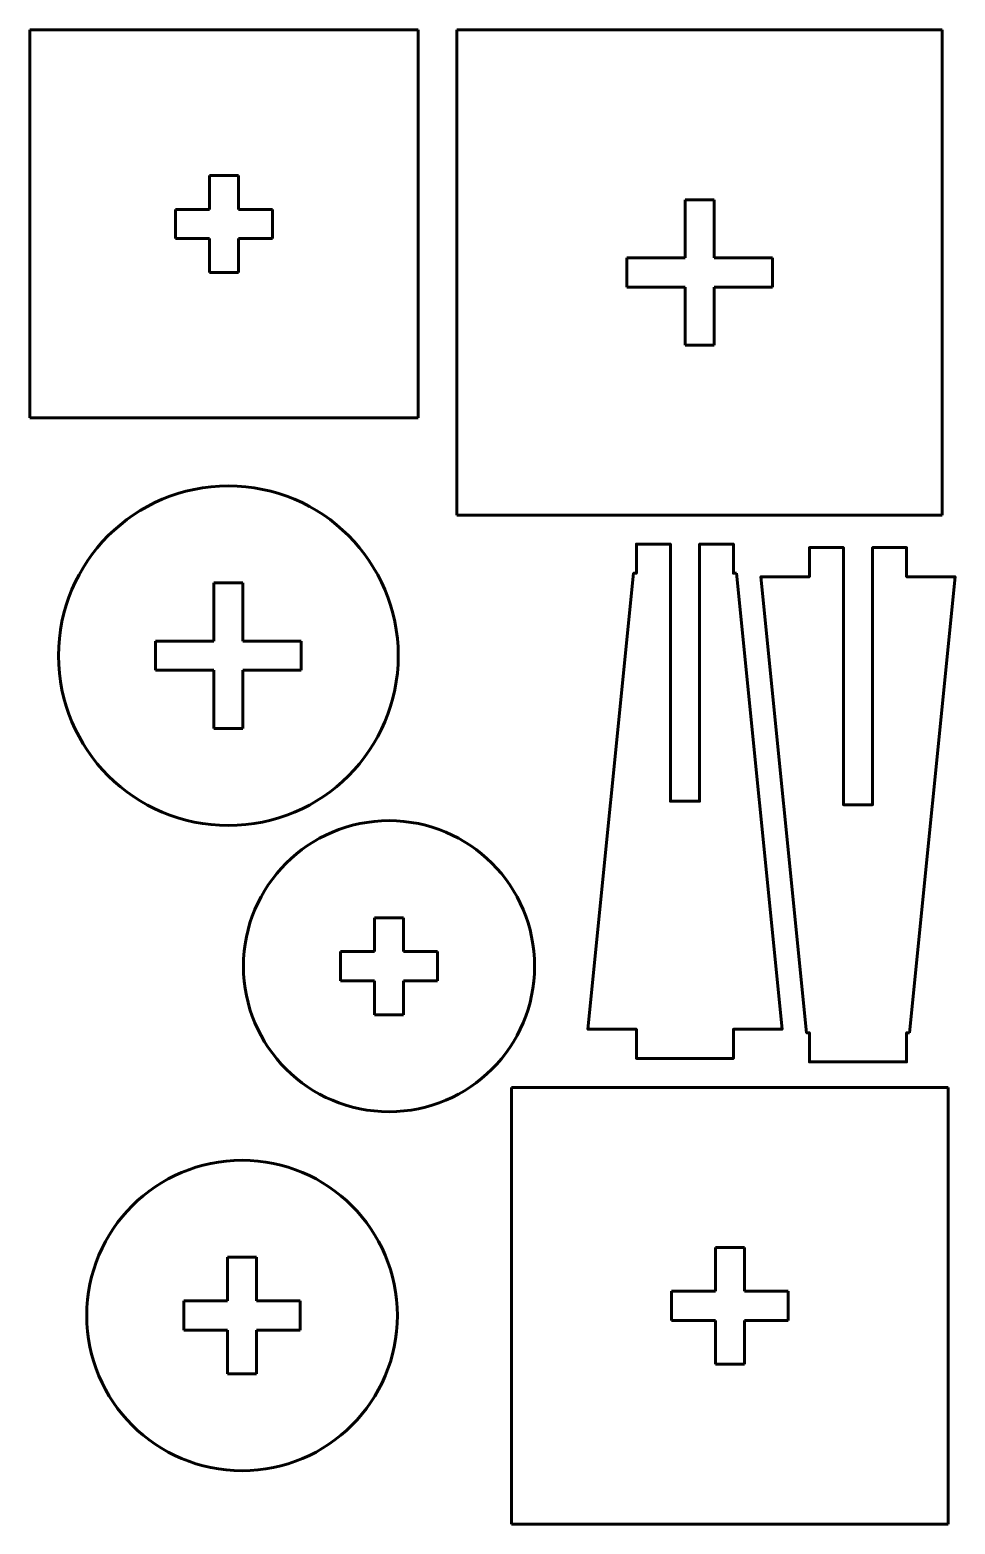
# Model space of a CAD drawing. Header units: millimetres. Extents: x -94 to 1, y -154 to 0.
import ezdxf

# ---------------------------------------------------------------- set-up
doc = ezdxf.new("R2010")
doc.units = ezdxf.units.MM
doc.linetypes.add('K5LT_BASIC', pattern=[0])

# ---------------------------------------------------------------- blocks, each defined once
blk = doc.blocks.new('U0')
at = {"color": 150, "linetype": 'K5LT_BASIC', "lineweight": 60, "true_color": 0x0080ff}
for p, q in [((-44.38, -154), (-44.38, -109)), ((-44.38, -109), (0.62, -109)), ((0.62, -109), (0.62, -154)), ((-20.38, -125.5), (-23.38, -125.5)), ((-23.38, -125.5), (-23.38, -130)), ((-20.38, -130), (-20.38, -125.5)), ((-23.38, -130), (-27.88, -130)), ((-27.88, -130), (-27.88, -133)), ((-15.88, -130), (-20.38, -130)), ((-15.88, -133), (-15.88, -130)), ((-27.88, -133), (-23.38, -133)), ((-23.38, -133), (-23.38, -137.5)), ((-20.38, -137.5), (-20.38, -133)), ((-20.38, -133), (-15.88, -133)), ((-23.38, -137.5), (-20.38, -137.5)), ((0.62, -154), (-44.38, -154))]:
    blk.add_line(p, q, dxfattribs=at)
blk = doc.blocks.new('U1')
at = {"color": 150, "linetype": 'K5LT_BASIC', "lineweight": 60, "true_color": 0x0080ff}
for p, q in [((-50, 0), (0, 0)), ((-50, -50), (-50, 0)), ((0, 0), (0, -50)), ((-26.5, -23.5), (-26.5, -17.5)), ((-26.5, -17.5), (-23.5, -17.5)), ((-23.5, -17.5), (-23.5, -23.5)), ((-32.5, -26.5), (-32.5, -23.5)), ((-32.5, -23.5), (-26.5, -23.5)), ((-23.5, -23.5), (-17.5, -23.5)), ((-17.5, -23.5), (-17.5, -26.5)), ((-26.5, -26.5), (-32.5, -26.5)), ((-26.5, -32.5), (-26.5, -26.5)), ((-17.5, -26.5), (-23.5, -26.5)), ((-23.5, -26.5), (-23.5, -32.5)), ((-23.5, -32.5), (-26.5, -32.5)), ((0, -50), (-50, -50))]:
    blk.add_line(p, q, dxfattribs=at)
blk = doc.blocks.new('U2')
at = {"color": 150, "linetype": 'K5LT_BASIC', "lineweight": 60, "true_color": 0x0080ff}
for p, q in [((-70.64, -126.5), (-73.64, -126.5)), ((-73.64, -126.5), (-73.64, -131)), ((-70.64, -131), (-70.64, -126.5)), ((-73.64, -131), (-78.14, -131)), ((-78.14, -131), (-78.14, -134)), ((-66.14, -131), (-70.64, -131)), ((-66.14, -134), (-66.14, -131)), ((-78.14, -134), (-73.64, -134)), ((-73.64, -134), (-73.64, -138.5)), ((-70.64, -138.5), (-70.64, -134)), ((-70.64, -134), (-66.14, -134)), ((-73.64, -138.5), (-70.64, -138.5))]:
    blk.add_line(p, q, dxfattribs=at)
blk.add_circle((-72.14, -132.5), 16, dxfattribs=at)
blk = doc.blocks.new('U3')
at = {"color": 150, "linetype": 'K5LT_BASIC', "lineweight": 60, "true_color": 0x0080ff}
for p, q in [((-72.05, -57), (-75.05, -57)), ((-75.05, -57), (-75.05, -63)), ((-72.05, -63), (-72.05, -57)), ((-75.05, -63), (-81.05, -63)), ((-81.05, -63), (-81.05, -66)), ((-66.05, -63), (-72.05, -63)), ((-66.05, -66), (-66.05, -63)), ((-81.05, -66), (-75.05, -66)), ((-75.05, -66), (-75.05, -72)), ((-72.05, -72), (-72.05, -66)), ((-72.05, -66), (-66.05, -66)), ((-75.05, -72), (-72.05, -72))]:
    blk.add_line(p, q, dxfattribs=at)
blk.add_circle((-73.55, -64.5), 17.5, dxfattribs=at)
blk = doc.blocks.new('U4')
at = {"color": 150, "linetype": 'K5LT_BASIC', "lineweight": 60, "true_color": 0x0080ff}
for p, q in [((-55.5, -91.5), (-58.5, -91.5)), ((-58.5, -91.5), (-58.5, -95)), ((-55.5, -95), (-55.5, -91.5)), ((-58.5, -95), (-62, -95)), ((-62, -95), (-62, -98)), ((-52, -95), (-55.5, -95)), ((-52, -98), (-52, -95)), ((-62, -98), (-58.5, -98)), ((-58.5, -98), (-58.5, -101.5)), ((-55.5, -101.5), (-55.5, -98)), ((-55.5, -98), (-52, -98)), ((-58.5, -101.5), (-55.5, -101.5))]:
    blk.add_line(p, q, dxfattribs=at)
blk.add_circle((-57, -96.5), 15, dxfattribs=at)
blk = doc.blocks.new('U5')
at = {"color": 150, "linetype": 'K5LT_BASIC', "lineweight": 60, "true_color": 0x0080ff}
for p, q in [((-54, 0), (-94, 0)), ((-94, 0), (-94, -40)), ((-54, -40), (-54, 0)), ((-72.5, -15), (-75.5, -15)), ((-75.5, -15), (-75.5, -18.5)), ((-72.5, -18.5), (-72.5, -15)), ((-75.5, -18.5), (-79, -18.5)), ((-79, -18.5), (-79, -21.5)), ((-69, -18.5), (-72.5, -18.5)), ((-69, -21.5), (-69, -18.5)), ((-79, -21.5), (-75.5, -21.5)), ((-75.5, -21.5), (-75.5, -25)), ((-72.5, -25), (-72.5, -21.5)), ((-72.5, -21.5), (-69, -21.5)), ((-75.5, -25), (-72.5, -25)), ((-94, -40), (-54, -40))]:
    blk.add_line(p, q, dxfattribs=at)

msp = doc.modelspace()

# ---------------------------------------------------------------- linework, layer by layer
at = {"color": 150, "linetype": 'K5LT_BASIC', "lineweight": 60, "true_color": 0x0080ff}
for points in [[(-21.21, -56), (-16.51, -103), (-21.51, -103), (-21.51, -106), (-31.51, -106), (-31.51, -103), (-36.51, -103), (-31.81, -56), (-31.51, -56), (-31.51, -53), (-28.01, -53), (-28.01, -79.5), (-25.01, -79.5), (-25.01, -53), (-21.51, -53), (-21.51, -56)], [(-3.38, -103.36), (1.32, -56.36), (-3.68, -56.36), (-3.68, -53.36), (-7.18, -53.36), (-7.18, -79.86), (-10.18, -79.86), (-10.18, -53.36), (-13.68, -53.36), (-13.68, -56.36), (-18.68, -56.36), (-13.98, -103.36), (-13.68, -103.36), (-13.68, -106.36), (-3.68, -106.36), (-3.68, -103.36)]]:
    msp.add_lwpolyline(points, close=True, dxfattribs=at)

# ---------------------------------------------------------------- block references
for name in ['U1', 'U5', 'U3', 'U4', 'U0', 'U2']:
    msp.add_blockref(name, (0, 0))

doc.saveas('drawing.dxf')
